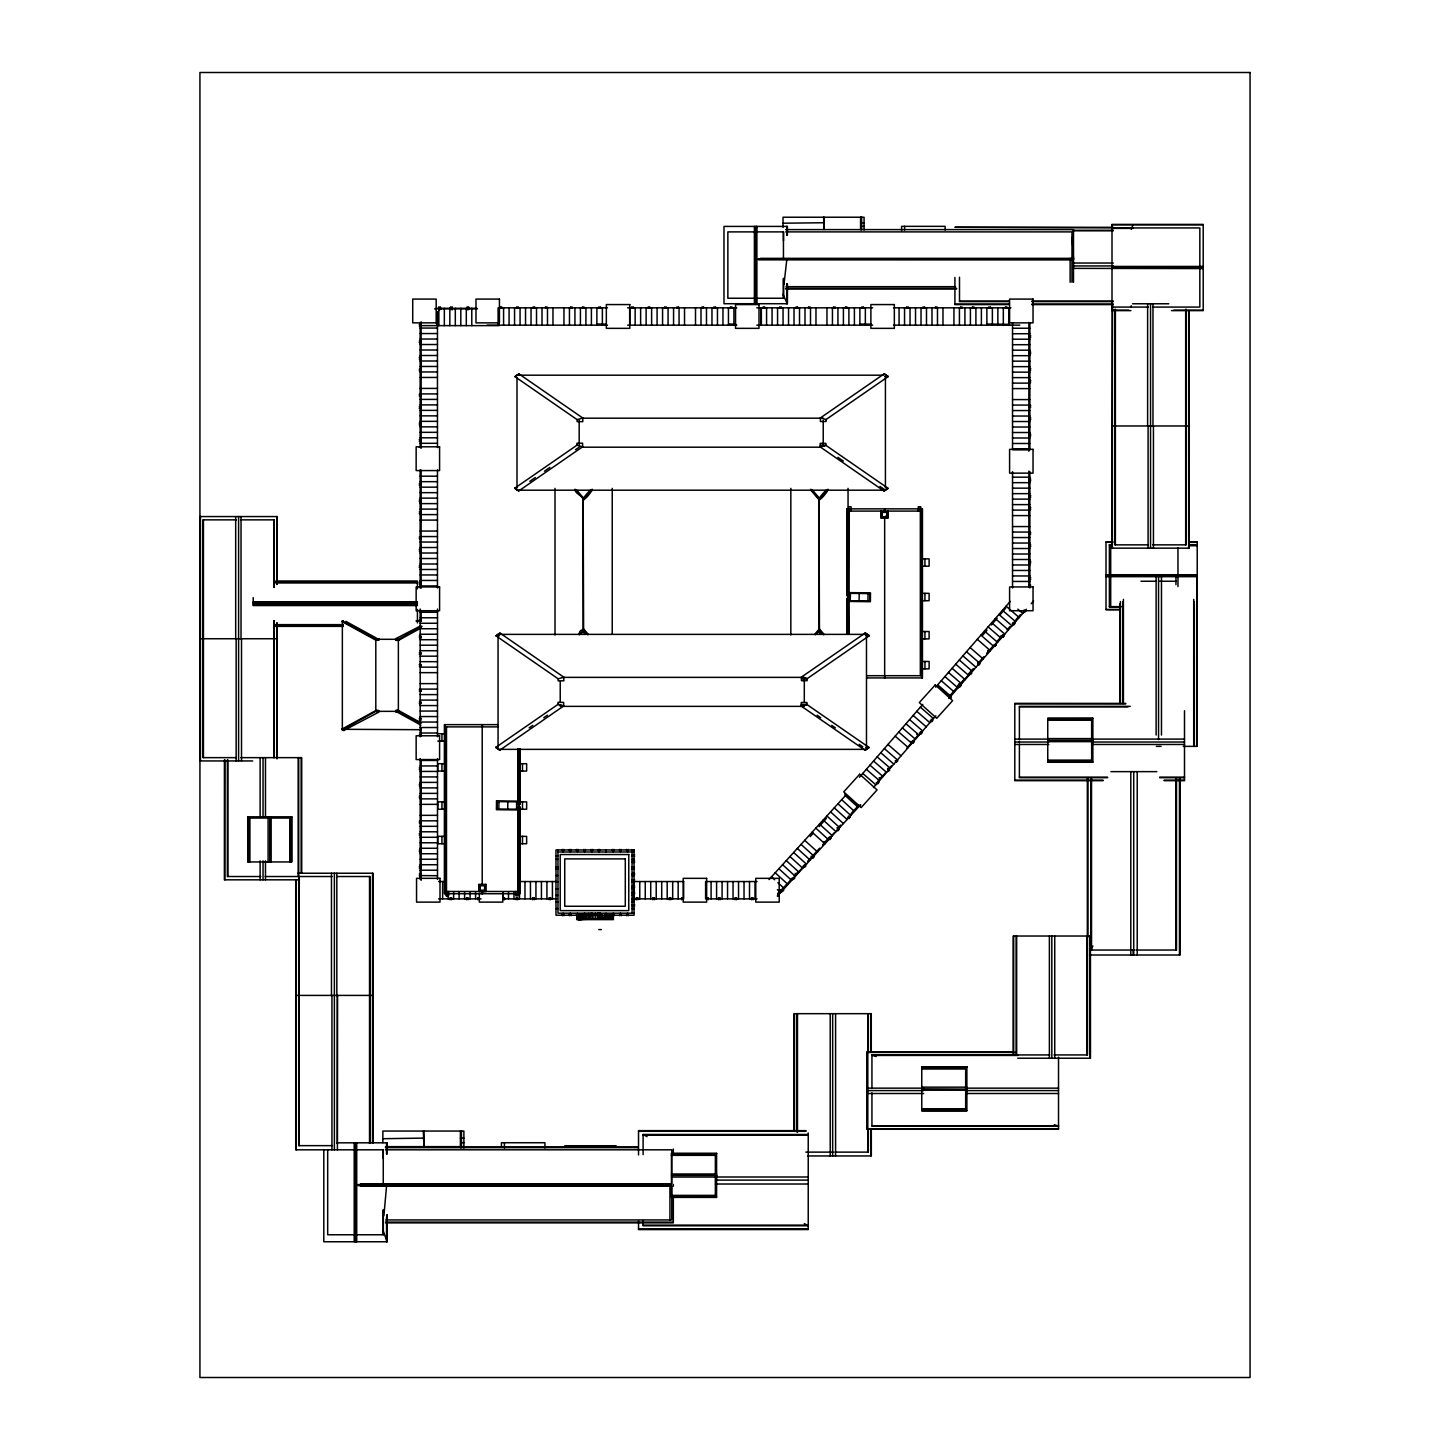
<?xml version="1.0" encoding="UTF-8"?>
<svg xmlns="http://www.w3.org/2000/svg" width="1450" height="1450" viewBox="0 0 1450 1450"><rect width="100%" height="100%" fill="white"/><g stroke="black" fill="none" stroke-linecap="round" stroke-linejoin="round"><path stroke-width="1.5" d="M224.424 759.909L224.387 879.824L299.443 879.824M224.895 879.824L224.949 759.909M354.217 1241.762L354.217 1142.817M355.468 1149.814L355.468 1142.817L355.468 1241.762M354.906 1234.766L383.289 1234.766L383.253 1210.17M669.936 1184.886L383.271 1184.886L383.253 1149.814L355.141 1149.814M386.552 1241.762L386.552 1217.021M386.552 1154.055L386.552 1142.817M387.132 1142.817L387.132 1154.055L387.168 1142.817L336.835 1142.817M501.446 1146.968L501.446 1142.727L544.928 1142.727L544.928 1148.019M504.419 1148.019L504.419 1142.727M754.399 303.721L754.399 226.417M755.088 298.247L783.489 298.247L783.435 278.346M783.453 259.278L783.435 231.891L755.323 231.891M786.752 303.721L786.752 283.856M786.752 235.263L786.752 226.417M787.314 226.417L787.314 235.263L787.35 226.417L723.985 226.417L723.985 303.721L787.35 303.721L787.35 283.856L787.314 303.721L782.928 294.296M901.628 230.767L901.628 226.345L945.128 226.345L945.128 230.024M904.601 230.024L904.601 226.345M921.819 666.583L921.819 659.315M921.819 648.821L921.819 641.553M921.819 631.058L921.819 623.79M921.819 613.314L921.819 606.046M921.819 595.551L921.819 588.283M921.819 577.789L921.819 570.521M921.819 560.026L921.819 552.758M921.819 542.282L921.819 535.014M921.819 524.519L921.819 517.251M1196.649 746.369L1196.685 603.816M498.854 809.009L498.945 801.651M507.718 809.118L507.808 801.741M516.581 809.209L516.653 801.85M848.667 600.717L848.576 593.34L869.837 593.594L869.837 600.952L869.837 593.594L869.656 600.952L848.486 600.717L849.482 593.34M850.226 600.735L850.425 593.376M859.089 600.844L859.216 593.467M867.934 600.934L868.097 593.576M592.289 489.991C583.553 503.513 578.296 501.809 590.603 489.955M583.335 629.155C585.184 631.475 579.909 627.415 579.094 634.103M828.113 489.991C819.377 503.513 814.121 501.809 826.428 489.955M819.141 629.246L819.721 630.514L819.159 629.155L814.918 634.103M607.441 1145.736L614.438 1145.826M383.906 1215.698L386.661 1184.886M783.979 284.472L786.842 259.278M583.299 499.797C585.945 497.459 576.484 495.084 574.834 489.991M583.281 630.496C584.278 626.853 582.139 634.665 586.162 633.922M819.123 499.869L819.703 498.51L819.159 499.888L810.659 489.991M819.105 630.496C820.048 626.835 818.018 634.665 822.005 633.922M1134.335 950.04L1090.926 950.04L1092.865 945.998M1112.422 268.576L1112.422 266.438M1196.794 576.665L1196.794 574.979M345.879 621.361L377.344 638.634L376.094 640.302L378.903 640.302L378.903 638.634L376.094 640.302L341.783 621.47L343.142 620.582M397.336 710.518C396.394 714.886 401.215 707.618 395.778 710.518L395.778 712.186L398.587 710.518L421.461 723.079M514.949 376.656L518.973 373.919L582.791 418.035L582.791 421.642L577.136 421.642L577.136 419.648L514.949 376.656L518.973 373.919M888.071 488.324L884.047 491.061L820.229 446.944L820.229 443.337L825.884 443.337L825.884 445.331L888.071 488.324L884.047 491.061M777.272 896.009L791.7 878.646M777.689 893.744L780.589 890.282M982.719 635.227L987.033 630.116M991.365 625.022L997.129 618.226M1000.011 614.818L1005.774 608.021M583.607 499.235L592.198 489.23M579.329 634.792L583.607 629.808L583.154 498.764L583.099 629.808L587.903 634.792M580.961 633.922L583.915 630.478M819.431 499.235L828.022 489.23M815.154 634.792L819.449 629.808L818.978 498.764L818.924 629.808L823.727 634.792M816.785 633.922L819.739 630.478M935.685 687.155L1010.233 601.406M859.433 777.272L922.762 704.41M948.644 697.124L964.721 678.618M967.658 675.265L973.494 668.541M977.88 663.484L983.734 656.759M986.653 653.406L992.507 646.682M996.875 641.625L1001.261 636.586M1007.116 629.862L1010.034 626.509M1015.888 619.766L1020.274 614.728M958.74 685.85L959.139 684.146M977.644 664.1L978.678 662.922M962.456 681.844L967.077 676.516M968.056 675.374L969.959 673.199M970.739 672.311L973.675 668.921M993.486 646.138L988.846 651.485L987.686 650.47M995.443 643.891L996.349 642.839M997.129 641.951L1000.065 638.562M959.066 686.14L960.081 684.962M979.004 663.212L977.989 664.372L978.913 665.188M1002.204 636.514L1003.219 635.354M948.771 698.519L1026.364 609.254M1031.168 603.726L1033.578 600.971M959.592 686.593L960.625 685.433M970.394 674.196L971.409 673.018M978.514 664.843L979.529 663.665M994.936 645.957L995.951 644.779M1002.729 636.985L1003.744 635.807M1013.55 624.551L1014.565 623.373M1024.334 612.136L1025.349 610.957M878.211 780.535L881.147 777.182M885.932 772.252L880.331 778.722L879.171 777.707M887.835 770.077L891.551 765.799M906.721 748.345L917.941 735.44L916.799 734.425M876.942 783.018L877.957 781.84M888.759 769.424L887.726 770.603L888.669 771.418M895.864 761.25L896.879 760.072M912.268 742.364L913.301 741.186M873.444 787.567L935.848 715.793M877.467 783.471L878.501 782.293M888.27 771.056L889.285 769.896M896.39 761.721L897.405 760.543M912.811 742.835L913.826 741.657M920.605 733.863L921.62 732.685M931.408 721.429L932.441 720.251M810.224 836.577L813.196 833.243M819.105 826.572L826.5 818.235M769.026 879.552L845.894 795.053M777.671 894.287L786.661 884.409M794.165 876.162L797.156 872.882M807.65 861.336L819.649 848.159M822.639 844.861L829.472 837.031L831.031 838.463M840.638 825.086L837.484 828.258M851.132 813.559L858.636 805.312M792.824 878.609L793.875 877.449L794.781 878.283M804.007 865.922L796.304 874.386L795.18 873.353M804.949 864.889L806.146 863.584M812.236 857.294L813.269 856.134M823.382 844.625L829.146 838.299M830.143 837.194L831.086 836.179M831.883 835.291L834.131 832.826M838.118 828.838L837.067 829.98L837.991 830.814M777.726 895.719L860.213 805.076M782.257 891.279L783.308 890.119M793.349 879.081L794.401 877.939M804.424 866.919L805.475 865.777M812.761 857.766L813.794 856.606M829.599 839.26L830.651 838.1M837.592 830.451L838.644 829.309M848.685 818.271L849.736 817.129M859.759 806.109L860.793 804.967M514.75 488.197L576.937 445.204L576.937 443.211L582.592 443.211L582.592 446.817L518.774 490.934L514.75 488.197L518.774 490.934M529.812 481.327L535.286 477.539M544.439 471.214L549.912 467.426M575.523 449.718L579.184 447.198M820.41 417.908L884.228 373.792L888.252 376.529L826.065 419.521L826.065 421.515L820.41 421.515L820.41 417.908L826.065 419.521M495.809 747.384L557.978 704.392L563.633 706.005L563.633 702.38L557.978 702.38L557.978 704.392L563.633 706.005L499.833 750.121L495.809 747.384L499.833 750.121M529.141 727.864L532.803 725.344M543.768 717.75L547.429 715.231M865.287 632.961L801.469 677.077L801.469 680.702L807.124 680.702L807.124 678.691L869.311 635.698L865.287 632.961L869.311 635.698L865.886 635.698M500.014 633.088L495.991 635.825L558.178 678.817L558.178 680.829L563.832 680.829L563.832 677.204L500.014 633.088L495.991 635.825L499.416 635.825M806.925 704.519C792.914 706.531 808.629 707.056 806.925 702.507L801.27 702.507L801.27 706.132L865.088 750.248L869.112 747.511L806.925 704.519L801.27 704.519M421.37 627.814L398.496 640.374L395.669 640.374L395.669 638.707L420.844 625.748M420.627 729.694L341.674 729.296L375.985 710.464L378.812 710.464L378.812 712.131L343.813 730.474L342.345 729.785L342.363 620.944L375.804 639.305L398.369 639.305L421.986 626.346M342.363 729.694L375.804 711.352L398.369 711.352L420.011 723.224M577.136 419.648L582.791 418.035M825.884 445.331L820.229 446.944L825.884 445.331L820.229 445.331M558.178 678.817L563.832 677.204M579.746 918.593L578.677 918.593M865.088 750.248L869.112 747.511L865.686 747.511M582.121 913.645L582.157 919.409L578.169 919.608L578.169 913.645M612.263 914.787L611.737 918.702L608.329 918.829L608.311 914.986M579.601 919.536L579.166 915.729M579.311 913.736L579.366 919.499L581.088 919.463L578.314 919.572M610.214 918.793L612.335 918.629M582.664 913.609L583.498 919.373L583.408 913.609L583.498 919.373L581.377 919.427L581.323 913.663M606.173 915.077L605.484 918.919L605.429 915.077L606.97 914.986L607.006 918.865L612.879 918.992L612.879 915.548M584.241 913.572L585.021 919.336L584.912 913.572L585.021 919.336L583.462 919.373M605.484 915.077L605.52 918.919L607.768 918.865L607.731 915.022M585.999 913.536L586.743 919.282L584.984 919.336M604.396 915.113L603.762 918.956L605.52 918.919M587.957 913.482L588.646 919.246L588.519 913.482L588.646 919.246L586.688 919.3M601.822 915.149L601.859 918.992L603.816 918.956M579.202 919.572L578.169 919.608L578.278 915.729M609.417 918.793L611.139 918.738L611.103 914.896M579.366 919.499L581.088 919.463M421.062 324.546L421.189 326.087M421.189 340.986L421.189 342.544M421.062 357.461L421.189 359.02M421.189 394.382L421.189 395.923M421.189 423.201L421.007 424.759M421.189 439.676L421.189 441.235M421.189 483.629L421.007 485.17M421.189 500.105L421.189 501.646M421.189 537.007L421.189 538.566M421.062 567.403L420.917 565.844M421.189 582.32L421.189 583.879M419.286 621.289L421.207 621.289L421.134 610.468M421.044 637.746L421.225 636.188L419.286 636.188M419.286 654.222C421.95 655.835 421.841 650.978 419.286 652.663M419.286 666.112C421.95 667.725 421.841 662.868 419.286 664.553M421.225 691.124L421.225 689.566L419.286 689.566M419.286 703.504C421.95 705.135 421.841 700.278 419.286 701.963M420.971 736.437L421.189 728.172M421.044 769.442L421.225 767.884L419.286 767.884M419.286 785.918C421.95 787.531 421.841 782.692 419.286 784.359M421.116 796.249L419.286 796.249M421.116 797.808L419.286 797.808M419.286 822.839C421.95 824.452 421.841 819.612 419.286 821.28M421.116 833.659L419.286 833.659M421.116 835.218L419.286 835.218M421.044 850.117L421.044 851.658M419.286 868.133C421.95 869.764 421.841 864.907 419.286 866.592M421.044 874.024L421.044 875.582M607.006 918.865L607.006 915.022M824.089 222.738L783.036 223.209M860.575 222.738L864.073 222.738M1112.005 224.823L1203.21 224.823M861.119 226.345L864.073 226.345M1113.31 227.324L954.916 227.288L1113.31 227.831M1111.896 227.94L1199.839 227.94L1199.839 307.074L1152.732 307.074M1112.005 228.375L1133.266 228.375M785.664 229.608L1073.507 229.608L1073.507 282.315M1072.601 230.278L1113.31 230.278M1072.601 230.786L1113.31 230.786M754.399 231.891L727.864 231.891L727.864 298.247L754.399 298.247M785.664 231.891L1071.967 231.891L1071.967 258.245M760.489 258.39L1073.507 258.39M758.386 258.698L1073.507 258.698M758.386 259.278L1073.507 259.278L1072.221 237.474M758.386 259.822L1073.507 259.876M1072.601 263.03L1113.31 263.03M1072.601 265.948L1113.31 265.948M1112.005 266.438L1203.21 266.438M1112.005 267.09L1203.21 267.09M1111.896 267.507L1199.839 267.507M1112.005 267.942L1203.21 267.942M1072.601 268.377L1203.21 268.576M785.991 286.683L955.568 286.683M785.701 288.369L956.601 288.369M785.701 288.967L956.601 288.967M959.501 301.093L1009.273 301.093M1031.893 301.093L1113.31 301.093M1009.273 301.6L959.501 301.6L959.501 277.24M1031.893 301.6L1113.31 301.6M1132.577 303.775L1168.809 303.775M954.916 304.083L1009.218 304.083M1031.856 304.083L1113.31 304.083M1009.218 304.591L954.916 304.591L954.916 277.439M1031.856 304.591L1113.31 304.591M1111.896 307.074L1148.327 307.074M438.788 307.472L440.347 307.472M450.678 307.472L452.237 307.472M467.154 307.472L468.713 307.472M500.177 307.472L501.736 307.472M516.653 307.472L518.212 307.472M533.092 307.472L534.651 307.472M545.472 307.472L547.031 307.472M570.502 307.472L572.061 307.472M582.393 307.472L583.951 307.472M598.868 307.472L600.427 307.472M631.729 307.472L633.287 307.472M648.204 307.472L649.763 307.472M664.644 307.472L666.202 307.472M677.023 307.472L678.582 307.472M702.054 307.472L703.612 307.472M713.944 307.472L715.502 307.472M730.419 307.472L731.978 307.472M763.171 307.472L764.73 307.472M779.647 307.472L781.206 307.472M796.086 307.472L797.645 307.472M808.466 307.472L810.024 307.472M833.496 307.472L835.055 307.472M845.386 307.472L846.945 307.472M861.862 307.472L863.421 307.472M906.631 307.472L908.189 307.472M923.088 307.472L924.647 307.472M935.467 307.472L937.026 307.472M960.498 307.472L962.039 307.472M972.388 307.472L973.929 307.472M988.864 307.472L990.404 307.472M1005.303 307.472L1006.862 307.472M607.459 307.835L498.093 307.835L498.093 325.163M627.614 307.835L736.763 307.835M756.827 307.835L872.683 307.835M893.581 307.835L1010.849 307.835M438.788 308.179L440.347 308.179M450.678 308.179L452.237 308.179M467.154 308.179L468.713 308.179M436.178 308.306L476.869 308.306M434.638 308.832L477.412 308.832M438.788 306.947L438.788 309.756L440.347 309.466M450.678 309.466L452.237 309.466M467.154 306.947C465.233 310.554 470.652 310.536 468.713 306.947M1112.005 310.191L1128.807 310.191M1173.775 310.191L1203.21 310.191M1130.891 310.626L1112.005 310.626L1112.005 224.406L1203.21 224.406L1203.21 310.626L1171.509 310.626M436.178 322.861L412.724 322.861L412.724 299.081L436.178 299.081L436.178 322.861L437.936 325.634M419.249 324.546L421.352 324.546M487.127 325.163L607.459 325.163M627.614 325.163L736.763 325.163M756.827 325.163L872.683 325.163M893.581 325.163L1019.803 325.163M422.385 325.634L499.217 325.634L499.217 308.306M419.249 326.087L421.352 326.087M420.138 328.062L437.465 328.062M1012.535 328.244L1029.863 328.244M420.138 333.554L437.465 333.554M1012.535 333.736L1029.863 333.736M1028.648 335.693L1030.751 335.693M1028.648 337.252L1030.751 337.252M420.138 339.028L437.465 339.028M1012.535 339.209L1029.863 339.209M419.249 340.986L421.352 340.986M419.249 342.544L421.352 342.544M420.138 344.52L437.465 344.52M1012.535 344.701L1029.863 344.701M420.138 350.012L437.465 350.012M1012.535 350.193L1029.863 350.193M1028.648 352.132L1030.751 352.132M1028.648 353.691L1030.751 353.691M420.138 355.504L437.465 355.504M1012.535 355.685L1029.863 355.685M419.249 357.461L421.352 357.461M419.249 359.02L421.352 359.02M420.138 360.996L437.465 360.996M1012.535 361.159L1029.863 361.159M420.138 366.469L437.465 366.469M1012.535 366.651L1029.863 366.651M1028.648 368.608L1030.751 368.608M419.249 369.351L421.352 369.351M1028.648 370.167L1030.751 370.167M419.249 370.91L421.352 370.91M420.138 371.961L437.465 371.961M1012.535 372.142L1029.863 372.142M516.998 375.188L883.177 375.188M884.826 376.529L888.252 376.529L884.228 373.792M420.138 377.453L437.465 377.453M1012.535 377.634L1029.863 377.634M1028.648 380.498L1030.751 380.498M1028.648 382.057L1030.751 382.057M1012.535 383.126L1029.863 383.126M420.138 388.419L437.465 388.419M1012.535 388.6L1029.863 388.6M420.138 393.911L437.465 393.911M419.249 394.382L421.352 394.382M419.249 395.923L421.352 395.923M420.138 399.403L437.465 399.403M1012.535 399.584L1029.863 399.584M420.138 404.894L437.465 404.894M1012.535 405.076L1029.863 405.076M1028.648 405.529L1030.751 405.529M419.249 406.761L421.352 406.761M1028.648 407.087L1030.751 407.087M419.249 408.32L421.352 408.32M420.138 410.386L437.465 410.386M1012.535 410.549L1029.863 410.549M420.138 415.86L437.465 415.86M1012.535 416.041L1029.863 416.041M581.45 418.18L823.237 418.18M1028.648 417.908L1030.751 417.908M1028.648 419.467L1030.751 419.467M420.138 421.352L437.465 421.352M1012.535 421.533L1029.863 421.533M419.249 423.201L421.352 423.201M419.249 424.759L421.352 424.759M1111.878 425.974L1189.181 425.974L1189.181 548.154L1111.878 548.154L1112.386 303.775L1112.386 548.154M420.138 426.844L437.465 426.844M1012.535 427.025L1029.863 427.025M420.138 432.336L437.465 432.336M1012.535 432.517L1029.863 432.517M1028.648 434.347L1030.751 434.347M1028.648 435.906L1030.751 435.906M420.138 437.809L437.465 437.809M1012.535 437.991L1029.863 437.991M419.249 439.676L421.352 439.676M419.249 441.235L421.352 441.235M420.138 443.301L437.465 443.301M1012.535 443.483L1029.863 443.483M419.249 447.126L421.352 447.126M581.45 447.198L820.99 447.198M1012.535 448.974L1029.863 448.974M420.138 476.18L437.465 476.18M1012.535 477.177L1029.863 477.177M1028.648 479.134L1030.751 479.134M1028.648 480.693L1030.751 480.693M420.138 481.672L437.465 481.672M1012.535 482.669L1029.863 482.669M419.249 483.629L421.352 483.629M419.249 485.17L421.352 485.17M420.138 487.164L437.465 487.164M1012.535 488.161L1029.863 488.161M516.998 490.191L885.424 490.191L879.933 486.384M420.138 492.656L437.465 492.656M1012.535 493.653L1029.863 493.653M1028.648 495.61L1030.751 495.61M1028.648 497.169L1030.751 497.169M420.138 498.129L437.465 498.129M1012.535 499.126L1029.863 499.126M419.249 500.105L421.352 500.105M419.249 501.646L421.352 501.646M420.138 503.621L437.465 503.621M1012.535 504.618L1029.863 504.618M1028.648 507.5L1030.751 507.5M420.138 509.113L437.465 509.113M1028.648 509.041L1030.751 509.041M1012.535 510.11L1029.863 510.11M848.667 511.089L920.678 511.089M419.249 511.977L421.352 511.977M881.546 512.357L887.454 512.357M419.249 513.536L421.352 513.536M420.138 514.605L437.465 514.605M1012.535 515.602L1029.863 515.602M881.546 516.834L887.454 516.834M236.404 519.861L202.927 519.861L202.927 757.643L236.404 757.643M240.791 519.861L274.267 519.861L274.267 587.159M420.138 520.097L437.465 520.097M1012.535 526.567L1029.863 526.567M420.138 531.062L437.465 531.062M1012.535 532.059L1029.863 532.059M1028.648 532.513L1030.751 532.513M1028.648 534.071L1030.751 534.071M420.138 536.554L437.465 536.554M419.249 537.007L421.352 537.007M1012.535 537.551L1029.863 537.551M419.249 538.566L421.352 538.566M420.138 542.046L437.465 542.046M1112.803 541.865L1106.006 541.865L1106.006 609.761L1119.599 609.761M1188.819 541.865L1197.211 541.865L1197.211 609.761M1106.006 542.209L1112.803 542.209M1188.819 542.209L1197.211 542.209M1012.535 543.043L1029.863 543.043M1188.656 544.656L1197.319 544.656M1028.648 544.91L1030.751 544.91M1109.377 545.001L1110.7 545.001M1148.327 544.856L1114.869 544.856L1114.869 309.321M1152.732 544.856L1186.209 544.856L1186.191 309.321M1188.656 545.001L1197.211 545.001M1188.656 545.726L1197.211 545.726M1028.648 546.451L1030.751 546.451M420.138 547.52L437.465 547.52M1012.535 548.517L1029.863 548.517M419.249 549.387L421.352 549.387M419.249 550.946L421.352 550.946M420.138 553.012L437.465 553.012M1012.535 554.009L1029.863 554.009M420.138 558.504L437.465 558.504M920.678 558.848L929.106 558.848L929.106 566.207L920.678 566.207M1012.535 559.501L1029.863 559.501M1028.648 561.349L1030.751 561.349M1028.648 562.908L1030.751 562.908M420.138 563.996L437.465 563.996M1012.535 564.993L1029.863 564.993M419.249 565.844L421.352 565.844M419.249 567.403L421.352 567.403M420.138 569.487L437.465 569.487M1012.535 570.466L1029.863 570.466M420.138 574.961L437.465 574.961M1106.006 574.979L1197.211 574.979M1106.006 575.487L1197.211 575.487M1109.377 575.813L1197.319 575.813M1012.535 575.958L1029.863 575.958M1106.006 576.158L1197.211 576.158M1106.006 576.665L1197.211 576.665L1197.174 746.369L1183.273 746.369M1028.648 577.825L1030.751 577.825M1028.648 579.384L1030.751 579.384M420.138 580.453L437.465 580.453M275.699 581.124L417.419 581.124L417.419 588.881M1140.969 581.251L1156.357 581.251M1158.55 581.251L1176.131 581.251M1012.535 581.45L1029.863 581.45M275.699 581.631L417.419 581.631M275.699 582.356L417.419 582.356M419.249 582.32L421.352 582.32M275.337 582.846L417.419 582.846M419.249 583.879L421.352 583.879M1028.648 585.274L1030.751 585.274M420.138 585.945L437.465 585.945M920.678 593.34L929.106 593.34L929.106 600.717L920.678 600.717M866.901 677.929L922.454 677.929L922.454 508.859L846.891 508.859L846.891 595.569L847.162 508.859M848.667 595.588L848.939 508.859M846.891 633.777L846.891 598.451L847.162 633.777M848.667 598.469L848.939 633.795M253.206 601.931L417.419 601.931M253.206 602.421L417.419 602.421M253.206 603.744L417.419 603.744M253.206 605.067L417.419 605.067M417.419 605.556L253.206 605.556L253.206 597.581M1109.377 606.644L1121.938 606.644M1119.654 606.97L1109.377 606.97L1109.377 544.656L1110.7 544.656L1110.7 606.97M1106.006 609.435L1119.545 609.435M921.403 610.359L921.403 621.706M420.174 612.281L437.501 612.281M420.174 617.772L437.501 617.772M419.286 619.73L421.044 619.73M415.987 620.944L420.627 620.944M420.174 623.264L437.501 623.264M275.337 624.642L343.197 624.642M275.699 625.131L343.179 625.131M275.699 625.856L343.179 625.856M275.699 626.364L343.179 626.364M420.174 628.738L437.501 628.738M920.678 631.511L929.106 631.511L929.106 638.888L920.678 638.888M420.174 634.23L437.501 634.23M419.286 637.746L421.406 637.746M199.937 638.743L277.258 638.743L277.258 622.92M420.174 639.722L437.501 639.722M921.403 644.416L921.403 655.763M420.174 645.214L437.501 645.214M420.174 650.706L437.501 650.706M420.174 656.179L437.501 656.179M920.678 661.472L929.106 661.472L929.106 668.849L920.678 668.849M420.174 661.671L437.501 661.671M420.174 667.163L437.501 667.163M420.174 672.655L437.501 672.655M866.665 675.7L920.678 675.7L920.678 506.775L918.267 506.775L918.267 511.089M562.491 677.368L804.297 677.368M801.469 678.691C818.271 680.358 790.178 674.431 807.124 678.691M420.174 683.621L437.501 683.621M420.174 689.112L437.501 689.112M419.286 691.124L421.044 691.124M420.174 694.604L437.501 694.604M420.174 700.096L437.501 700.096M1125.671 703.395L1014.801 703.359L1014.801 780.68L1103.051 780.68M1014.801 703.884L1125.671 703.903M420.174 705.57L437.501 705.57M560.226 706.368L804.297 706.368M1130.221 706.349L1019.386 706.349L1019.386 739.826M1019.386 706.875L1127.955 706.875M420.174 711.062L437.501 711.062M420.174 716.554L437.501 716.554M419.286 718.403L421.406 718.403M1047.752 718.529L1092.865 718.511M419.286 719.961L421.406 719.961M1047.752 719.925L1091.651 719.925L1091.651 760.579L1047.752 760.579M1047.752 720.215L1091.651 720.215M420.174 722.046L437.501 722.046M497.767 724.638L444.443 724.638L444.443 893.726L520.006 893.726L520.006 807.016L517.958 806.998M497.966 726.885L446.219 726.885L446.219 895.81L448.612 895.81L448.612 891.478M420.174 727.519L437.501 727.519M420.174 733.011L437.501 733.011M437.791 733.736L446.219 733.736M419.286 734.878L421.044 734.878M1047.752 738.594L1092.865 738.594M1014.801 739.101L1048.803 739.101M1091.777 739.101L1184.505 739.101M1091.651 739.971L1092.865 739.971M1047.752 740.261L1092.865 740.261M1091.651 740.551L1092.865 740.551M437.791 741.113L446.219 741.113M1047.752 741.639L1092.865 741.639M1014.801 742.019L1048.803 742.019M1091.777 742.019L1184.505 742.019M1014.801 744.466L1048.803 744.466M1091.777 744.466L1184.505 744.466M1156.357 746.369L1161.124 746.369M444.896 752.061L446.219 752.188M446.219 752.804L445.476 752.912M240.791 757.643L301.709 757.643L301.709 873.045M1047.752 760.289L1091.651 760.289M420.174 760.452L437.501 760.452M199.937 760.942L252.681 760.942M1047.752 761.993L1092.865 761.993M446.219 763.697L437.791 763.697L437.791 771.074L446.219 771.074M520.332 763.697L526.64 763.697L526.64 771.074L520.332 771.074M420.174 765.944L437.501 765.944M419.286 769.442L421.406 769.442M420.174 771.436L437.501 771.436M1110.863 771.636L1156.846 771.636M420.174 776.928L437.501 776.928M1019.386 777.182L1107.601 777.182M1159.637 777.182L1184.505 777.182M1107.601 777.689L1019.386 777.689L1019.386 744.213M1159.637 777.689L1184.505 777.689M1014.801 780.173L1103.051 780.173M1164.151 780.173L1184.505 780.173M1164.151 780.68L1184.505 780.68L1184.505 710.754M420.174 782.402L437.501 782.402M445.476 786.118L446.219 786.244M444.896 786.987L446.219 786.861M420.174 787.894L437.501 787.894M420.174 793.386L437.501 793.386M420.174 798.877L437.501 798.877M446.219 801.868L437.791 801.868L437.791 809.227L446.219 809.227M517.414 801.868L518.393 801.868L518.321 809.227L497.042 808.991L497.223 801.614L518.393 801.868L518.212 748.943M520.332 801.868L526.64 801.868L526.64 809.227L520.332 809.227M520.006 748.925L520.006 804.116L519.734 748.925M420.174 804.351L437.501 804.351M520.006 807.016L519.481 898.873M420.174 815.335L437.501 815.335M446.074 817.22L446.074 828.566M420.174 820.827L437.501 820.827M420.174 826.319L437.501 826.319M420.174 831.793L437.501 831.793M446.219 836.36L437.791 836.36L437.791 843.737L446.219 843.737M520.332 836.36L526.64 836.36L526.64 843.737L520.332 843.737M420.174 837.284L437.501 837.284M420.174 842.776L437.501 842.776M420.174 848.268L437.501 848.268M419.286 850.117L421.406 850.117M419.286 851.658L421.406 851.658M557.978 851.984L634.049 851.984M420.174 853.742L437.501 853.742M632.236 854.811L634.647 854.811M555.984 855.736L557.978 855.736M632.055 855.736L634.049 855.736M632.236 856.171L634.647 856.171M420.174 859.234L437.501 859.234M555.984 859.342L557.978 859.342M632.055 859.342L634.049 859.342M632.236 861.046L634.647 861.046M632.236 862.388L634.647 862.388M420.174 864.726L437.501 864.726M555.984 866.919L557.978 866.919M632.055 866.919L634.049 866.919M632.834 867.263L634.393 867.263M555.622 868.749L557.978 868.949M632.834 868.623L634.393 868.623M632.055 868.949L634.049 868.949M420.174 870.217L437.501 870.217M297.957 873.226L373.031 873.226L373.031 1143.107M632.236 873.498L634.647 873.498M419.286 874.024L421.406 874.024M632.236 874.857L634.647 874.857M419.286 875.582L437.501 875.709M555.984 875.564L557.978 875.564M632.055 875.564L634.049 875.564M260.855 876.525L227.378 876.525L227.378 759.891M265.241 876.525L332.177 876.525M336.581 876.525L370.04 876.525L370.04 1143.398M632.236 879.715L634.647 879.715M632.236 881.074L634.647 881.074M438.589 881.546L446.31 881.546M519.481 881.546L556.673 881.546M757.027 881.546L705.606 881.546L705.606 898.873L757.027 898.873M555.984 882.162L557.978 882.162M632.055 882.162L634.049 882.162M479.424 885.751L485.333 885.751M632.236 885.95L634.647 885.95M632.236 887.309L634.647 887.309M555.984 888.778L557.978 888.778M632.055 888.778L634.049 888.778M479.424 890.209L485.333 890.209M446.219 891.478L518.212 891.478M632.236 892.312L634.665 892.312M632.236 893.653L634.665 893.653M555.984 895.393L557.978 895.393M632.055 895.393L634.049 895.393M450.098 898.529L451.657 898.529M466.556 898.529L468.096 898.529M477.775 898.529L479.334 898.529M503.023 898.529L504.564 898.529M516.164 898.529L517.722 898.529M532.639 898.529L534.198 898.529M549.097 898.529L550.638 898.529M632.236 898.529L634.647 898.529M636.332 898.529L637.891 898.529M652.808 898.529L654.367 898.529M669.266 898.529L670.824 898.529M681.645 898.529L683.204 898.529M706.676 898.529L708.216 898.529M718.566 898.529L720.106 898.529M735.041 898.529L736.582 898.529M751.481 898.529L753.039 898.529M438.589 898.873L481.056 898.873M503.023 898.873L556.673 898.873M450.098 899.236L451.657 899.236M466.556 899.236L468.096 899.236M477.775 899.236L479.334 899.236M503.023 899.236L504.564 899.236M516.164 899.236L517.722 899.236M532.639 899.236L534.198 899.236M549.097 899.236L550.638 899.236M636.332 899.236L637.891 899.236M652.808 899.236L654.367 899.236M669.266 899.236L670.824 899.236M681.645 899.236L683.204 899.236M706.676 899.236L708.216 899.236M718.566 899.236L720.106 899.236M735.041 899.236L736.582 899.236M751.481 899.236L753.039 899.236M632.236 899.888L634.647 899.888M555.984 901.991L557.978 901.991M632.055 901.991L634.049 901.991M632.254 904.691L634.683 904.691M632.254 906.033L634.683 906.033M555.984 908.606L557.978 908.606M632.055 908.606L634.049 908.606M634.049 913.174L557.978 913.174L557.978 849.936M569.451 914.515L571.01 914.515M583.933 914.515L585.474 914.515M591.092 914.515L592.633 914.515M598.252 914.515L599.811 914.515M619.73 914.515L621.289 914.515M626.726 914.515L628.285 914.515M562.382 914.533L563.941 914.533M576.611 914.515L578.169 914.515M578.079 915.548L577.354 918.992L580.924 918.992M580.671 919.191L577.807 919.191L577.807 916.146M609.562 919.191L612.426 919.191M598.796 929.577L601.388 929.577M1135.93 950.04L1176.512 950.04L1176.512 778.414M1089.512 955.006L1180.101 955.006L1180.064 778.433M354.217 1149.814L295.728 1149.814L295.728 995.407L373.031 995.407M1013.405 1051.939L866.756 1051.939L866.756 1129.242L1058.518 1129.206L1058.518 1057.141M866.756 1052.446L1015.653 1052.446M871.939 1088.388L871.939 1054.929L1049.619 1054.929M1054.023 1054.929L1087.482 1054.929L1087.482 936.029M871.939 1055.437L1018.063 1055.437M1017.701 1058.228L1090.473 1058.228L1090.436 936.029L1013.169 936.029L1013.169 1053.697M921.765 1067.109L966.878 1067.073M921.765 1068.487L965.664 1068.487L965.664 1109.159L921.765 1109.159M921.765 1068.777L965.664 1068.777M921.765 1087.156L966.878 1087.156M866.756 1088.152L923.65 1088.152M966.352 1088.152L1058.518 1088.152M965.664 1088.533L966.878 1088.533M921.765 1088.823L966.878 1089.113M921.765 1090.219L966.878 1090.219M866.756 1090.581L923.65 1090.581M966.352 1090.581L1058.518 1090.581M866.756 1093.499L923.65 1093.499M966.352 1093.499L1058.518 1093.499M921.765 1108.851L965.664 1108.851M921.765 1110.573L966.878 1110.573M871.939 1125.744L1058.518 1125.744M866.756 1128.734L1058.518 1128.698M805.964 1130.637L638.526 1130.637L638.526 1154.925M638.526 1131.29L805.964 1131.29M643.111 1154.617L643.111 1134.48L808.23 1134.48M643.111 1135.132L808.23 1135.132M423.907 1138.105L382.854 1138.703M460.393 1138.105L463.891 1138.105M460.919 1142.727L463.891 1142.727M332.177 1145.645L298.718 1145.645L298.718 757.643M564.811 1145.736L616.123 1145.736M388.129 1146.642L463.891 1146.642M385.483 1146.896L637.656 1146.896M385.483 1147.639L637.656 1147.639M385.483 1149.814L671.785 1149.814L671.785 1183.544M805.856 1152.116L833.17 1152.116M834.856 1152.116L868.332 1152.116L868.332 1129.786M671.459 1153.638L716.59 1153.638M671.459 1155.052L715.357 1155.052L715.357 1195.706L671.459 1195.706M671.459 1155.342L715.357 1155.342M807.577 1155.958L871.323 1155.958L871.305 1128.861M671.459 1173.993L716.59 1173.993M715.357 1175.098L716.59 1175.098M671.459 1175.388L716.59 1175.388M715.357 1175.678L716.59 1175.678M715.502 1177.001L808.23 1177.001M671.459 1177.037L716.59 1177.037M715.502 1180.119L808.23 1180.119M360.289 1183.744L669.936 1183.744M715.448 1184.016L808.23 1184.016M358.204 1184.886L383.271 1184.886M358.204 1185.629L669.936 1185.574M360.379 1186.027L669.936 1186.027M671.459 1195.416L715.357 1195.416M671.459 1197.102L716.59 1197.12M385.791 1219.939L671.785 1219.939L671.785 1186.209M385.519 1222.114L673.326 1222.114M385.519 1222.876L673.326 1222.876L673.326 1196.866M643.111 1225.123L808.23 1225.123M638.526 1228.947L808.23 1228.893M382.728 1229.709L387.168 1241.762L323.803 1241.762L323.803 1149.56M354.217 1234.766L327.682 1234.766L327.682 1149.814M601.877 915.149L602.493 918.992L602.457 915.149M601.931 918.992L599.829 919.046L600.3 913.283M588.573 919.246L590.676 919.209L590.639 913.446M595.678 919.137L595.624 913.373M846.891 595.569L848.939 595.588M846.891 598.451L848.939 598.469M517.958 804.097L520.006 804.116M987.305 324.057L1009.599 324.347M860.321 324.057L871.468 324.202M728.879 324.057L735.567 324.147M597.327 324.057L606.245 324.166M582.592 446.817L576.937 445.204M871.939 1054.929L876.126 1056.524M1054.331 1124.656L1058.518 1126.251L871.939 1126.251L871.939 1092.793M610.486 918.593L610.251 914.914M819.051 498.51L819.612 499.888M583.226 498.51L583.788 499.888M397.336 712.186L420.935 725.145M643.111 1134.48L647.044 1136.637M804.297 1223.601L808.23 1225.776L643.111 1225.776L643.111 1220.628M341.674 729.296L343.813 730.474L343.813 729.477M837.882 457.312L843.356 461.1M817.093 715.231L820.754 717.75M831.72 725.344L835.381 727.864M859.161 744.303L862.822 746.841M818.924 498.782L810.858 489.23M583.099 498.782L575.034 489.23M1023.356 611.284L1024.733 612.48M958.631 685.759L957.924 685.143L959.991 686.956M1024.153 609.924L1025.748 611.302M1017.864 609.127L1022.776 613.386M1006.083 606.154L1019.169 617.537M1002.494 610.305L1015.562 621.669M1014.964 623.717L1013.369 622.34L1012.354 623.518L1013.931 624.896M998.887 614.438L1011.973 625.82M995.298 618.588L1008.366 629.952M991.691 622.721L1004.759 634.103M1002.566 634.774L1004.143 636.151M1001.007 635.481L1003.128 637.329M988.084 626.871L1001.171 638.236M984.496 631.004L997.564 642.386M995.316 644.235L996.349 645.123M993.739 644.924L995.334 646.301M980.889 635.154L993.975 646.519M977.282 639.287L990.368 650.669M970.086 647.57L983.173 658.952M966.479 651.721L979.566 663.085M977.808 662.161L979.928 664.009M962.891 655.853L975.959 667.236M959.284 660.004L972.37 671.368M970.213 671.984L971.808 673.362M969.198 673.144L970.793 674.54M955.695 664.136L968.763 675.519M952.088 668.287L965.156 679.651M948.481 672.438L961.567 683.802M958.885 683.929L961.024 685.778M944.893 676.57L957.961 687.934M941.286 680.721L954.372 692.085M937.679 684.853L950.765 696.217M938.368 686.466L951.454 697.831M948.626 696.816L950.185 698.193M920.369 707.183L933.438 718.548M931.244 719.218L932.839 720.596M930.229 720.378L931.806 721.774M916.763 711.316L929.849 722.68M913.174 715.466L926.242 726.831M909.567 719.599L922.635 730.963M920.442 731.652L922.019 733.029M919.409 732.83L921.004 734.207M905.96 723.749L919.046 735.114M902.371 727.882L915.439 739.246M912.63 740.624L914.225 742.001M911.071 741.331L913.21 743.179M898.764 732.033L911.851 743.397M895.158 736.165L908.244 747.529M887.962 744.448L901.048 755.831M884.355 748.599L897.441 759.963M896.771 759.999L897.804 760.888M895.194 760.688L896.789 762.066M880.766 752.731L893.834 764.114M877.159 756.882L890.246 768.246M887.563 768.391L889.684 770.24M873.553 761.014L886.639 772.397M869.964 765.165L883.032 776.529M866.357 769.298L879.443 780.68M877.866 781.749L878.899 782.656M876.289 782.438L877.866 783.816M862.768 773.448L875.836 784.812M844.752 794.147L857.838 805.529M397.228 638.707L398.496 640.374L397.228 638.707L397.228 640.374M377.254 712.131C374.028 707.292 378.305 715.013 377.254 710.464M858.581 805.04L860.14 806.472M845.35 795.669L858.164 807.324M841.653 799.711L854.467 811.384M837.955 803.771L850.787 815.444M848.558 816.06L850.117 817.474M847.507 817.202L849.084 818.634M834.276 807.831L847.09 819.504M830.578 811.891L843.393 823.564M826.881 815.951L839.695 827.624M836.958 827.769L839.043 829.672M823.183 820.011L835.998 831.684M819.486 824.071L832.318 835.744M828.421 838.191L829.98 839.604M815.806 828.131L828.621 839.804M824.126 841.544L825.268 842.559M812.109 832.191L824.923 843.846M804.714 840.311L817.546 851.966M801.034 844.371L813.849 856.026M812.634 855.554L814.193 856.968M811.058 856.225L813.142 858.11M797.337 848.431L810.151 860.086M793.639 852.491L806.454 864.146M804.297 864.707L805.856 866.121M803.246 865.849L804.804 867.281M789.942 856.551L802.756 868.206M786.263 860.611L799.077 872.266M782.565 864.671L795.379 876.326M792.189 878.011L793.748 879.443M778.868 868.731L791.682 880.386M775.17 872.773L787.984 884.446M771.472 876.833L774.681 879.751M777.889 882.669L784.305 888.506M782.148 889.049L783.707 890.481M780.571 889.738L782.656 891.623M777.399 889.647L780.607 892.566M777.78 895.158L778.686 895.973M812.344 489.955L819.721 498.546M819.612 629.155L823.872 634.103M576.52 489.955L583.897 498.546M583.788 629.155L588.048 634.103M467.154 309.43L468.713 309.43M438.788 309.43C438.734 307.164 442.486 311.587 440.347 306.947M612.281 914.787L612.19 918.666M611.737 914.859L610.903 918.72L611.411 914.805M609.091 914.986L609.127 918.829M599.811 913.283L600.373 919.046L597.618 919.082L597.599 913.319M598.034 913.319L598.089 919.082L592.416 919.155L592.343 913.391M595.189 913.355L595.261 919.119M592.869 915.331L592.851 919.173L590.132 919.209L590.077 913.446M580.199 913.699L580.199 919.499M578.659 913.772L578.713 919.536M1188.637 425.974L1188.674 548.154M1179.448 778.433L1179.484 955.006M1089.929 936.029L1089.965 1058.228M871.287 1052.084L871.269 1013.677L794.002 1013.677L794.002 1131.127M870.761 1013.677L870.779 1052.084M870.798 1128.861L870.798 1155.958M372.523 1143.107L372.523 873.226M296.235 880.005L296.235 1149.814M295.728 880.005L295.764 995.407M277.204 638.743L277.258 758.676M276.733 758.676L276.751 622.92M248.023 816.821L248.041 861.952M200.444 516.562L200.444 760.942M199.991 638.743L199.937 516.562L277.258 516.562L277.258 584.441M1194.22 601.605L1194.22 746.369M1193.713 599.357L1193.713 746.369M1189.181 310.572L1189.181 425.974M1188.674 310.572L1188.674 425.974M1185.683 309.321L1185.683 544.856M1177.962 547.882L1177.962 586.561M1175.95 575.813L1175.95 584.622M1175.896 778.414L1175.896 950.04M1161.468 576.665L1161.468 735.059M1158.55 576.665L1158.55 739.591M1156.121 576.665L1156.121 735.059M1153.439 425.974L1153.439 548.154M1152.967 303.775L1152.967 425.974M1150.539 303.775L1150.539 548.154M1148.092 425.974L1148.092 548.154M1147.621 303.775L1147.621 425.974M1137.217 771.636L1137.217 955.006M1133.719 771.636L1133.719 955.006M1133.102 950.04L1133.102 955.006M1132.994 224.823L1131.254 229.299M1131.254 305.714L1131.254 307.074M1130.801 771.636L1130.801 955.006M1123.406 599.357L1123.406 703.395M1122.88 601.605L1122.88 703.395M1120.415 601.551L1120.415 703.377M1119.889 603.816L1119.889 703.377M1115.376 309.321L1115.376 544.856M1091.524 778.414L1091.524 950.04M1090.926 778.414L1090.926 950.04M1087.935 778.433L1087.935 936.899M1087.337 778.433L1087.337 936.899M1086.974 936.029L1086.974 1054.929M1071.967 260.329L1071.967 282.279M1070.136 258.39L1070.136 282.261M1054.73 936.029L1054.73 1058.228M1051.83 936.029L1051.83 1058.228M1049.383 936.029L1049.383 1058.228M1030.225 335.693L1030.225 337.252M1030.225 352.132L1030.225 353.691M1030.225 368.608L1030.225 370.167M1030.225 380.498L1030.225 382.057M1030.225 405.529L1030.225 407.087M1030.225 417.908L1030.225 419.467M1030.225 434.347L1030.225 435.906M1030.225 479.134L1030.225 480.693M1030.225 495.61L1030.225 497.169M1030.225 507.5L1030.225 509.041M1030.225 532.513L1030.225 534.071M1030.225 544.91L1030.225 546.451M1030.225 561.349L1030.225 562.908M1030.225 577.825L1030.225 579.384M1030.225 585.274L1030.225 586.833M1029.863 322.752L1029.863 449.79L1012.535 449.736L1012.535 322.752M1029.863 471.685L1029.863 587.957M1029.518 335.693L1029.518 337.252M1029.518 352.132L1029.518 353.691M1029.518 368.608L1029.518 370.167M1029.518 380.498L1029.518 382.057M1029.518 405.529L1029.518 407.087M1029.518 417.908L1029.518 419.467M1029.518 434.347L1029.518 435.906M1029.518 495.61L1029.518 497.169M1029.518 507.5L1029.518 509.041M1029.518 532.513L1029.518 534.071M1029.518 544.91L1029.518 546.451M1029.518 561.349L1029.518 562.908M1029.518 585.274L1029.518 586.833M1029.246 371.49L1029.246 388.6M1029.246 412.652L1029.246 429.762M1029.246 500.087L1029.246 517.215M1029.246 540.324L1029.246 557.434M1028.866 322.389L1028.866 451.186M1028.866 471.087L1028.866 586.942M1019.386 741.512L1019.386 742.527M1016.667 936.029L1016.667 1054.929M1016.16 936.029L1016.16 1054.929M1013.677 936.029L1013.677 1053.697M1012.535 471.685L1012.535 587.957M1008.819 307.835L1008.819 325.163M1006.862 306.947L1006.862 308.179M1005.303 306.947L1005.303 308.179M1003.327 307.835L1003.327 325.163M997.854 307.835L997.854 325.163M992.362 307.835L992.362 325.163M990.404 306.947L990.404 308.179M988.864 306.947L988.864 308.179M986.87 307.835L986.87 325.163M981.378 307.835L981.378 325.163M975.904 307.835L975.904 325.163M973.929 306.947L973.929 308.179M972.388 306.947L972.388 308.179M970.412 307.835L970.412 325.163M964.921 307.835L964.921 325.163M962.039 306.947L962.039 308.179M960.498 306.947L960.498 308.179M959.429 307.835L959.429 325.163M953.937 307.835L953.937 325.163M942.971 307.835L942.971 325.163M937.479 307.835L937.479 325.163M937.026 306.947L937.026 308.179M935.467 306.947L935.467 308.179M931.988 307.835L931.988 325.163M926.496 307.835L926.496 325.163M924.937 558.848L924.937 566.207M924.937 593.34L924.937 600.717M924.937 631.511L924.937 638.888M924.937 661.472L924.937 668.849M924.647 306.947L924.647 308.179M923.088 306.947L923.088 308.179M922.182 508.859L922.182 677.929M921.819 518.429L921.819 523.341M921.819 536.192L921.819 541.086M921.819 553.954L921.819 558.848M921.819 571.699L921.819 576.611M921.819 589.461L921.819 594.373M921.819 607.224L921.819 612.118M921.819 624.986L921.819 629.88M921.819 642.731L921.819 647.643M921.819 660.493L921.819 665.405M921.022 307.835L921.022 325.163M920.406 506.775L920.406 675.7M915.53 307.835L915.53 325.163M910.038 307.835L910.038 325.163M908.189 306.947L908.189 308.179M906.631 306.947L906.631 308.179M904.546 307.835L904.546 325.163M899.072 307.835L899.072 325.163M888.143 510.962L888.143 518.23L880.875 518.23L880.875 510.962M886.748 511.632L886.748 517.559M885.424 375.188L885.424 487.925M884.935 508.859L884.935 511.089M884.935 675.7L884.935 677.929M884.663 508.859L884.409 511.089M884.663 517.868L884.663 677.929M882.271 511.632L882.271 517.559M868.332 1013.677L868.332 1051.649M867.807 1013.677L867.807 1152.116M865.36 307.835L865.36 325.163M864.073 230.024L864.073 217.228L783.036 217.228L783.036 227.342M863.421 306.947L863.421 308.179M861.862 306.947L861.862 308.179M861.644 217.228L861.644 229.408M861.119 217.228L861.119 230.024M860.575 217.228L860.575 229.408M859.886 307.835L859.886 325.163M854.394 307.835L854.394 325.163M851.077 511.089L851.077 506.775L848.667 506.775L848.667 633.795M848.903 307.835L848.903 325.163M848.051 488.342L848.051 510.418M848.051 595.732L848.051 600.209M846.945 306.947L846.945 308.179M845.386 306.947L845.386 308.179M843.411 307.835L843.411 325.163M837.937 307.835L837.937 325.163M835.581 1013.677L835.581 1155.958M835.055 306.947L835.055 308.179M833.496 306.947L833.496 308.179M832.445 307.835L832.445 325.163M832.662 1013.677L832.662 1155.958M830.216 1013.677L830.216 1155.958M826.953 307.835L826.953 325.163M824.089 217.228L824.089 229.408L823.564 217.228M823.237 420.409L823.237 444.969M815.969 307.835L815.969 325.163M810.496 307.835L810.496 325.163M810.024 306.947L810.024 308.179M808.466 306.947L808.466 308.179M808.23 1132.957L808.23 1229.546L638.526 1229.6L638.526 1220.882M805.004 307.835L805.004 325.163M804.297 679.597L804.297 701.909M799.512 307.835L799.512 325.163M797.645 306.947L797.645 308.179M797.5 1013.677L797.5 1132.015M796.993 1013.677L796.993 1132.015M796.086 306.947L796.086 308.179M794.509 1013.677L794.509 1131.127M794.02 307.835L794.02 325.163M790.83 488.342L790.83 635.009M788.546 307.835L788.546 325.163M783.489 231.891L783.489 240.809M783.489 278.708L783.489 298.247M783.054 307.835L783.054 325.163M781.206 306.947L781.206 308.179M779.647 306.947L779.647 308.179M777.562 307.835L777.562 325.163M772.071 307.835L772.071 325.163M766.579 307.835L766.579 325.163M764.73 306.947L764.73 308.179M763.171 306.947L763.171 308.179M761.359 307.835L761.359 325.163M761.105 307.835L761.105 325.163M756.9 226.417L756.9 303.721M755.649 226.417L755.649 303.721M754.997 881.546L754.997 898.873M753.039 897.641L753.039 899.761M751.481 897.641L751.481 899.761M749.505 881.546L749.505 898.873M744.031 881.546L744.031 898.873M738.539 881.546L738.539 898.873M736.582 897.641L736.582 899.761M735.041 897.641L735.041 899.761M733.918 307.835L733.918 325.163M733.048 881.546L733.048 898.873M731.978 306.947L731.978 308.179M730.419 306.947L730.419 308.179M728.444 307.835L728.444 325.163M727.556 881.546L727.556 898.873M722.952 307.835L722.952 325.163M722.082 881.546L722.082 898.873M720.106 897.641L720.106 899.761M718.566 897.641L718.566 899.761M717.46 307.835L717.46 325.163M716.59 881.546L716.59 898.873M715.502 306.947L715.502 308.179M713.944 306.947L713.944 308.179M711.968 307.835L711.968 325.163M711.098 881.546L711.098 898.873M708.216 897.641L708.216 899.761M706.476 307.835L706.476 325.163M703.612 306.947L703.612 308.179M702.054 306.947L702.054 308.179M701.002 307.835L701.002 325.163M695.511 307.835L695.511 325.163M684.527 307.835L684.527 325.163M681.645 897.641L681.645 899.761M679.053 307.835L679.053 325.163M678.582 306.947L678.582 308.179M678.165 881.546L678.165 898.873M677.023 306.947L677.023 308.179M673.561 307.835L673.561 325.163M673.326 1149.053L673.326 1153.402M673.326 1184.414L673.326 1186.209M672.691 881.546L672.691 898.873M670.824 897.641L670.824 899.761M669.936 1184.124L669.936 1219.939M669.266 897.641L669.266 899.761M668.069 307.835L668.069 325.163M667.199 881.546L667.199 898.873M666.202 306.947L666.202 308.179M664.644 306.947L664.644 308.179M662.577 307.835L662.577 325.163M661.707 881.546L661.707 898.873M657.086 307.835L657.086 325.163M656.216 881.546L656.216 898.873M654.367 897.641L654.367 899.761M652.808 897.641L652.808 899.761M651.612 307.835L651.612 325.163M650.724 881.546L650.724 898.873M649.763 306.947L649.763 308.179M648.204 306.947L648.204 308.179M646.12 307.835L646.12 325.163M645.25 881.546L645.25 898.873M640.628 307.835L640.628 325.163M639.758 881.546L639.758 898.873M637.891 897.641L637.891 899.761M636.332 897.641L636.332 899.761M635.136 307.835L635.136 325.163M633.741 849.936L633.741 851.984M633.795 867.263L633.795 868.623M633.287 306.947L633.287 308.179M633.233 854.811L633.233 856.171M633.233 861.046L633.233 862.388M633.233 873.498L633.233 874.857M633.233 879.715L633.233 881.074M633.233 885.95L633.233 887.309M633.251 892.312L633.251 893.653M633.233 898.529L633.233 899.888M633.251 904.691L633.251 906.033M632.979 867.263L632.979 868.623M632.055 849.936L632.055 913.174M631.729 306.947L631.729 308.179M629.662 307.835L629.662 325.163M628.285 913.627L628.285 915.748M628.176 849.41L628.176 850.643M627.596 849.936L627.596 851.984M627.596 913.174L627.596 915.222M626.726 913.627L626.726 915.748M626.618 849.41L626.618 850.643M621.289 913.627L621.289 915.748M621.18 849.41L621.18 850.643M620.419 849.936L620.419 851.984M620.419 913.174L620.419 915.222M619.621 849.41L619.621 850.643M619.73 913.627L619.73 915.748M614.129 913.627L614.129 915.748M614.021 849.41L614.021 850.643M613.259 849.936L613.259 851.984M613.259 913.174L613.404 919.608L576.846 919.608L576.611 913.645M612.571 913.627L612.571 915.748M612.226 488.342L612.226 633.94M612.462 849.41L612.462 850.643M606.97 915.53L606.97 914.153L605.411 914.279L605.411 915.53M606.1 849.936L606.1 851.984M606.1 913.174L606.1 915.222M602.366 307.835L602.366 325.163M600.427 306.947L600.427 308.179M599.702 849.41L599.702 850.643M599.811 913.627L599.811 915.748M598.941 849.936L598.941 851.984M598.941 913.174L598.941 915.222M598.868 306.947L598.868 308.179M598.143 849.41L598.143 850.643M598.252 913.627L598.252 915.748M596.874 307.835L596.874 325.163M592.633 913.627L592.633 915.748M592.543 849.41L592.543 850.643M591.781 849.936L591.781 851.984M591.781 913.174L591.781 915.222M591.401 307.835L591.401 325.163M591.092 913.627L591.092 915.748M590.984 849.41L590.984 850.643M585.909 307.835L585.909 325.163M585.383 849.41L585.383 850.643M585.474 913.627L585.474 915.748M584.622 849.936L584.622 851.984M584.622 913.174L584.622 915.222M583.951 306.947L583.951 308.179M583.824 849.41L583.824 850.643M583.933 913.627L583.933 915.748M582.393 306.947L582.393 308.179M580.417 307.835L580.417 325.163M579.184 420.409L579.184 444.969M578.061 849.41L578.061 850.643M577.463 849.936L577.463 851.984M577.463 913.174L577.463 915.222M577.046 915.168L577.046 919.373M576.502 849.41L576.502 850.643M574.925 307.835L574.925 325.163M572.061 306.947L572.061 308.179M570.901 849.41L570.901 850.643M571.01 913.627L571.01 915.748M570.502 306.947L570.502 308.179M570.303 849.936L570.303 851.984M570.303 913.174L570.303 915.222M569.451 307.835L569.451 325.163M569.342 849.41L569.342 850.643M569.451 913.627L569.451 915.748M563.959 307.835L563.959 325.163M563.941 913.645L563.941 915.766M563.832 849.392L563.832 850.624M563.144 849.936L563.144 851.984M563.144 913.174L563.144 915.222M562.382 913.645L562.382 915.766M562.274 849.392L562.274 850.624M560.226 681.826L560.226 701.909M555.006 488.342L555.006 635.009M552.976 307.835L552.976 325.163M552.414 881.546L552.414 898.873M550.638 897.641L550.638 899.761M549.097 897.641L549.097 899.761M547.484 307.835L547.484 325.163M547.031 306.947L547.031 308.179M546.922 881.546L546.922 898.873M545.472 306.947L545.472 308.179M542.01 307.835L542.01 325.163M541.43 881.546L541.43 898.873M536.518 307.835L536.518 325.163M535.938 881.546L535.938 898.873M534.651 306.947L534.651 308.179M534.198 897.641L534.198 899.761M533.092 306.947L533.092 308.179M532.639 897.641L532.639 899.761M531.026 307.835L531.026 325.163M530.446 881.546L530.446 898.873M525.534 307.835L525.534 325.163M524.972 881.546L524.972 898.873M522.489 763.697L522.489 771.074M522.489 801.868L522.489 809.227M522.489 836.36L522.489 843.737M520.061 307.835L520.061 325.163M518.212 306.947L518.212 308.179M518.212 809.227L518.212 895.81L515.819 895.81L515.819 891.478M517.958 748.943L517.958 801.868M517.958 809.227L517.958 893.726M517.722 897.641L517.722 899.761M516.998 377.435L516.998 487.943M516.653 306.947L516.653 308.179M516.164 897.641L516.164 899.761M514.569 307.835L514.569 325.163M513.989 892.384L513.989 898.873M509.077 307.835L509.077 325.163M508.497 892.384L508.497 898.873M504.564 897.641L504.564 899.761M503.585 307.835L503.585 325.163M503.023 892.384L503.023 899.761M502.787 893.472L502.787 902.118L479.334 902.118L479.334 893.472M501.736 306.947L501.736 308.179M500.177 306.947L500.177 308.179M484.626 885.026L484.626 890.934M482.487 724.638L482.487 726.885M482.487 891.478L482.487 893.726M482.216 724.638L482.216 884.717M482.216 891.478L482.216 893.726M481.944 724.638L481.944 726.885M481.944 891.478L481.944 893.726M480.149 885.026L480.149 890.934M477.775 897.641L477.775 899.761M475.582 892.384L475.582 898.873M471.776 308.306L471.776 325.634M470.09 892.384L470.09 898.873M468.096 897.641L468.096 899.761M466.556 897.641L466.556 899.761M466.302 308.306L466.302 325.634M464.598 892.384L464.598 898.873M463.891 1148.019L463.891 1131.054L382.854 1131.054L382.854 1142.673M461.462 1131.054L461.462 1146.642M460.919 1131.054L460.919 1148.019M460.81 308.306L460.81 325.634M460.393 1131.054L460.393 1146.642M459.106 892.384L459.106 898.873M455.318 308.306L455.318 325.634M453.632 892.384L453.632 898.873M452.237 306.947L452.237 309.756C452.618 306.711 448.413 311.859 450.678 306.947M451.657 897.641L451.657 899.761M450.098 897.641L450.098 899.761M449.826 308.306L449.826 325.634M448.141 892.384L448.141 898.873M446.491 726.885L446.491 895.81M444.697 724.638L444.697 893.726M444.334 308.306L444.334 325.634M442.649 881.546L442.649 898.873M441.942 733.736L441.942 741.113M441.942 763.697L441.942 771.074M441.942 801.868L441.942 809.227M441.942 836.36L441.942 843.737M438.861 308.306L438.861 325.634M437.465 311.605L437.465 447.579M437.465 469.891L437.465 587.975M437.501 609.036L437.501 736.673M437.501 758.622L437.501 879.353M423.907 1131.054L423.907 1146.642L423.364 1131.054M421.134 321.809L421.134 448.304M421.134 470.072L421.134 588.156M421.189 759.854L421.134 880.368M420.754 361.956L420.754 379.066M420.754 402.176L420.754 419.304M420.754 504.582L420.754 521.71M420.754 544.819L420.754 561.929M420.79 788.854L420.79 805.964M420.79 829.092L420.79 846.202M420.482 324.546L420.482 326.087M420.482 340.986L420.482 342.544M420.482 357.461L420.482 359.02M420.482 369.351L420.482 370.91M420.482 394.382L420.482 395.923M420.482 406.761L420.482 408.32M420.482 423.201L420.482 424.759M420.482 439.676L420.482 441.235M420.482 483.629L420.482 485.17M420.482 500.105L420.482 501.646M420.482 511.977L420.482 513.536M420.482 537.007L420.482 538.566M420.482 549.387L420.482 550.946M420.482 565.844L420.482 567.403M420.482 582.32L420.482 583.879M420.518 619.73L420.518 621.289M420.518 636.188L420.518 637.746M420.518 652.663L420.518 654.222M420.518 664.553L420.518 666.112M420.518 689.566L420.518 691.124M420.518 701.963L420.518 703.504M420.518 734.878L420.518 736.437M420.518 767.884L420.518 769.442M420.518 784.359L420.518 785.918M420.518 796.249L420.518 797.808M420.518 821.28L420.518 822.839M420.518 833.659L420.518 835.218M420.518 850.117L420.518 851.658M420.518 866.592L420.518 868.133M420.518 874.024L420.518 875.582M420.138 322.571L420.138 447.579M420.138 469.891L420.138 587.975M420.174 609.036L420.174 736.673M420.174 758.622L420.174 879.353M419.811 619.73L419.811 621.289M419.811 636.188L419.811 637.746M419.811 652.663L419.811 654.222M419.811 664.553L419.811 666.112M419.811 689.566L419.811 691.124M419.811 701.963L419.811 703.504M419.811 718.403L419.811 719.961M419.811 734.878L419.811 736.437M419.811 767.884L419.811 769.442M419.811 784.359L419.811 785.918M419.811 796.249L419.811 797.808M419.811 821.28L419.811 822.839M419.811 833.659L419.811 835.218M419.811 850.117L419.811 851.658M419.811 866.592L419.811 868.133M419.811 874.024L419.811 875.582M419.775 324.546L419.775 326.087M419.775 340.986L419.775 342.544M419.775 357.461L419.775 359.02M419.775 369.351L419.775 370.91M419.775 394.382L419.775 395.923M419.775 406.761L419.775 408.32M419.775 423.201L419.775 424.759M419.775 439.676L419.775 441.235M419.775 483.629L419.775 485.17M419.775 500.105L419.775 501.646M419.775 511.977L419.775 513.536M419.775 537.007L419.775 538.566M419.775 549.387L419.775 550.946M419.775 565.844L419.775 567.403M419.775 582.32L419.775 583.879M417.419 609.417L417.419 622.956M415.588 603.744L415.588 605.067M398.369 639.305L398.369 711.352M383.289 1149.814L383.289 1158.695M383.289 1209.735L383.289 1234.766M377.344 638.634L377.344 640.302M375.804 639.305L375.804 711.352M369.532 876.525L369.532 1143.398M358.204 1184.414L358.204 1185.339M356.718 1142.817L356.718 1241.762M356.138 1142.817L356.138 1149.814M356.138 1234.766L356.138 1241.762M356.029 1142.817L356.029 1149.814M356.029 1234.766L356.029 1241.762M337.415 1149.814L337.415 995.407L337.288 1143.398M336.817 873.226L336.817 995.407M334.37 873.226L334.388 1149.814M331.941 995.407L331.941 1149.814M331.47 873.226L331.47 995.407M301.183 757.643L301.183 873.045M299.226 876.525L299.226 1145.645M298.192 757.643L298.192 876.525M291.504 816.821L291.504 861.952M290.091 861.952L290.091 818.054L249.436 818.054L249.436 861.952M289.801 818.054L289.801 861.952M276.751 516.562L276.751 584.441M274.267 620.799L274.267 757.643M273.742 519.861L273.742 587.159M273.742 620.799L273.76 757.643M271.15 816.821L271.15 861.952M270.044 816.821L270.044 818.054M269.754 816.821L269.754 861.952M269.464 816.821L269.464 818.054M268.105 816.821L268.105 861.952M265.477 757.643L265.477 815.969M265.477 860.829L265.477 879.824M263.048 757.643L263.048 815.969M263.048 860.829L263.048 879.824M260.13 757.643L260.13 815.969M260.13 860.829L260.13 879.824M254.983 603.744L254.983 605.067M249.726 818.054L249.726 861.952M241.516 638.743L241.516 760.942M241.026 516.562L241.026 638.743M238.597 516.562L238.597 760.942M236.151 638.743L236.151 760.942M235.679 516.562L235.679 638.743M227.886 759.891L227.886 876.525M203.435 519.861L203.435 757.643M387.132 1214.774L387.132 1241.762L387.168 1214.774M496.516 800.889L496.407 809.716L519.046 809.97L519.136 801.143L496.516 800.889M847.851 592.615L847.761 601.442L870.381 601.696L870.489 592.869L847.851 592.615M480.693 886.24L480.693 886.24M886.603 515.801L885.642 516.762L886.603 515.801M935.232 684.926L919.3 702.597L936.718 718.294L952.632 700.64L935.232 684.926M859.669 774.228L843.737 791.881L861.155 807.596L877.069 789.924L859.669 774.228M1250.063 72.5L199.937 72.5L199.937 1377.5L1250.063 1377.5L1250.063 72.5M499.434 299.081L475.981 299.081L475.981 322.861L499.434 322.861L499.434 299.081M1033.034 299.081L1009.599 299.081L1009.599 322.861L1033.034 322.861L1033.034 299.081M629.789 304.572L606.336 304.572L606.336 328.353L629.789 328.353L629.789 304.572M759.002 304.572L735.549 304.572L735.549 328.353L759.002 328.353L759.002 304.572M894.342 304.572L870.888 304.572L870.888 328.353L894.342 328.353L894.342 304.572M439.586 446.799L416.15 446.799L416.15 470.579L439.586 470.579L439.586 446.799M1033.034 449.355L1009.599 449.355L1009.599 473.135L1033.034 473.135L1033.034 449.355M887.454 511.632L881.546 511.632L881.546 517.559L887.454 517.559L887.454 511.632M439.586 586.942L416.15 586.942L416.15 610.722L439.586 610.722L439.586 586.942M1033.034 586.942L1009.599 586.942L1009.599 610.722L1033.034 610.722L1033.034 586.942M866.484 634.375L498.057 634.375L498.057 749.36L866.484 749.36L866.484 634.375M1092.865 718.221L1047.752 718.239L1047.752 762.283L1092.865 762.283L1092.865 718.221M439.586 735.784L416.15 735.784L416.15 759.564L439.586 759.564L439.586 735.784M445.476 746.822L444.896 758.169L445.476 746.822M445.476 780.879L444.896 792.226L445.476 780.879M291.794 816.821L247.733 816.821L247.751 861.952L291.794 861.952L291.794 816.821M634.049 849.936L555.984 849.936L555.984 915.222L634.049 915.222L634.049 849.936M628.774 854.539L560.207 854.539L560.207 910.618L628.774 910.618L628.774 854.539M625.294 858.889L564.739 858.889L564.739 906.268L625.294 906.268L625.294 858.889M440.002 878.338L416.549 878.338L416.549 902.118L440.002 902.118L440.002 878.338M706.639 878.338L683.204 878.338L683.204 902.118L706.639 902.118L706.639 878.338M779.212 878.338L755.776 878.338L755.776 902.118L779.212 902.118L779.212 878.338M683.657 881.546L634.266 881.546L634.266 898.873L683.657 898.873L683.657 881.546M486.022 884.355L478.754 884.355L478.754 891.605L486.022 891.605L486.022 884.355M485.333 885.026L479.424 885.026L479.424 890.934L485.333 890.934L485.333 885.026M966.878 1066.783L921.765 1066.819L921.765 1110.863L966.878 1110.863L966.878 1066.783M716.59 1153.348L671.459 1153.348L671.459 1197.392L716.59 1197.41L716.59 1153.348M756.338 231.891L756.338 226.417L756.211 231.891M756.338 303.721L756.338 298.247L756.211 303.721"/></g></svg>
